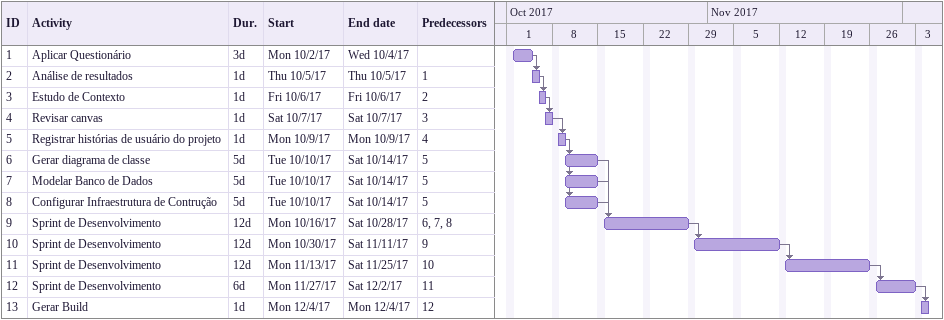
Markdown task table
| ID | Task | Duration | Start | Finish | Predecessors |
|---|---|---|---|---|---|
| 1 | Aplicar Questionário | 3d | 2017-10-02 | 2017-10-04 |  |
| 2 | Análise de resultados | 1d | 2017-10-05 | 2017-10-05 | 1 |
| 3 | Estudo de Contexto | 1d | 2017-10-06 | 2017-10-06 | 2 |
| 4 | Revisar canvas | 1d | 2017-10-07 | 2017-10-07 | 3 |
| 5 | Registrar histórias de usuário do projeto | 1d | 2017-10-09 | 2017-10-09 | 4 |
| 6 | Gerar diagrama de classe | 5d | 2017-10-10 | 2017-10-14 | 5 |
| 7 | Modelar Banco de Dados | 5d | 2017-10-10 | 2017-10-14 | 5 |
| 8 | Configurar Infraestrutura de Contrução | 5d | 2017-10-10 | 2017-10-14 | 5 |
| 9 | Sprint de Desenvolvimento | 12d | 2017-10-16 | 2017-10-28 | 6, 7, 8 |
| 10 | Sprint de Desenvolvimento | 12d | 2017-10-30 | 2017-11-11 | 9 |
| 11 | Sprint de Desenvolvimento | 12d | 2017-11-13 | 2017-11-25 | 10 |
| 12 | Sprint de Desenvolvimento | 6d | 2017-11-27 | 2017-12-02 | 11 |
| 13 | Gerar Build | 1d | 2017-12-04 | 2017-12-04 | 12 |
